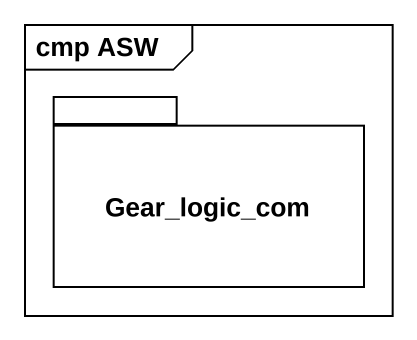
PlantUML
@startuml
mainframe cmp ASW
package Gear_logic_com {
}
@enduml
